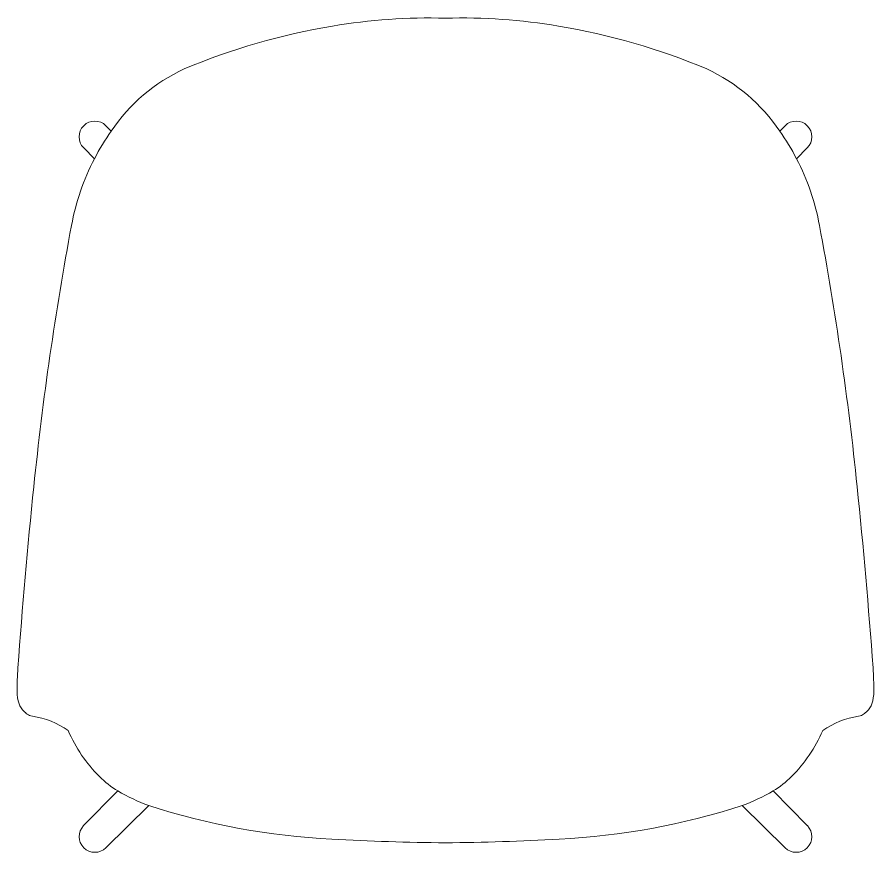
# Model space of a CAD drawing. Header units: inches. Extents: x 29752 to 31446, y 4278 to 5722.
# Drawn here: x 31264.49 to 31289.36, y 5042.69 to 5066.99 of the extents above; entities that cross this region are included whole.
import ezdxf

# ---------------------------------------------------------------- set-up
doc = ezdxf.new("R2010")
doc.units = ezdxf.units.IN
doc.header["$MEASUREMENT"] = 0
doc.layers.add('I-FURN', color=30, linetype='Continuous', lineweight=9)

# ---------------------------------------------------------------- blocks, each defined once
blk = doc.blocks.new('Loewenstein_Collier_Chair - Pedestal Swivel-5720516-FIRST FLOOR POWER _ SIGNAL')
at = {"layer": 'I-FURN'}
for p, q in [((-9.842, 10.486), (-8.589, 9.259)), ((8.628, 9.259), (9.881, 10.486)), ((-9.494, 8.834), (-10.485, 9.842)), ((10.524, 9.842), (9.533, 8.834)), ((-10.484, -9.835), (-10.171, -9.522)), ((10.21, -9.522), (10.523, -9.835)), ((-9.684, -10.326), (-9.838, -10.48)), ((9.877, -10.48), (9.723, -10.326))]:
    blk.add_line(p, q, dxfattribs=at)
for centre, radius, start, end in [((-10.161, 10.161), 0.455, 45.6073, 224.5077), ((10.199, 10.161), 0.455, 315.4923, 134.3927), ((-2.222, -10.416), 20.679, 92.936, 107.9319), ((1.064, -74.492), 84.84, 90.70552, 92.93596), ((-1.025, -74.492), 84.84, 87.06404, 89.29448), ((2.261, -10.416), 20.679, 72.0681, 87.064), ((-6.489, 3.609), 6.028, 110.3907, 119.9014), ((6.621, 3.808), 5.808, 59.9183, 69.7895), ((-7.949, 6.329), 2.943, 121.6483, 134.8658), ((7.988, 6.329), 2.943, 45.1342, 58.3517), ((-7.029, 5.404), 4.248, 134.8658, 156.77), ((7.068, 5.404), 4.248, 23.23, 45.1342), ((-12.317, 9.039), 2.399, 278.2287, 305.2519), ((12.356, 9.039), 2.399, 234.7481, 261.7713), ((-11.869, 6.144), 0.515, 131.9007, 162.1498), ((-11.007, 5.183), 1.806, 130.3664, 131.9007), ((-11.918, 6.308), 0.361, 112.1325, 135.8675), ((-11.918, 6.308), 0.361, 98.9635, 112.1325), ((11.957, 6.308), 0.361, 67.8675, 81.0365), ((11.957, 6.308), 0.361, 44.1325, 67.8675), ((11.046, 5.183), 1.806, 48.0993, 49.6336), ((11.908, 6.144), 0.515, 17.8502, 48.0993), ((-11.246, 5.943), 1.169, 162.1498, 179.8502), ((11.285, 5.943), 1.169, 0.1498, 17.8502), ((-3.283, 5.923), 9.133, 179.8502, 184.1498), ((3.322, 5.923), 9.133, 355.8502, 0.1498), ((165.123, 18.141), 177.982, 184.14981, 185.85019), ((-165.084, 18.141), 177.982, 354.14981, 355.85019), ((80.924, 9.514), 93.342, 185.85019, 190.55568), ((-80.885, 9.514), 93.342, 349.44432, 354.14981), ((-3.983, -6.308), 6.974, 190.5557, 207.4443), ((4.021, -6.308), 6.974, 332.5557, 349.4443), ((-4.566, -6.675), 6.287, 206.9215, 215.5006), ((3.836, -6.21), 7.183, 325.0355, 332.5424), ((-10.161, -10.158), 0.457, 135, 315), ((10.2, -10.158), 0.457, 225, 45), ((-5.383, -7.418), 5.192, 214.0724, 245.1671), ((5.422, -7.418), 5.192, 294.8329, 325.9276), ((-0.052, 5.764), 19.406, 247.2256, 260.4803), ((0.09, 5.764), 19.406, 279.5197, 292.7744), ((-0.442, 3.434), 17.043, 260.4803, 271.5528), ((0.481, 3.434), 17.043, 268.4472, 279.5197)]:
    blk.add_arc(centre, radius, start, end, dxfattribs=at)

msp = doc.modelspace()

# ---------------------------------------------------------------- block references
at = {"layer": 'I-FURN', "rotation": 180}
msp.add_blockref('Loewenstein_Collier_Chair - Pedestal Swivel-5720516-FIRST FLOOR POWER _ SIGNAL', (31276.944, 5053.355), dxfattribs=at)

doc.saveas('drawing.dxf')
